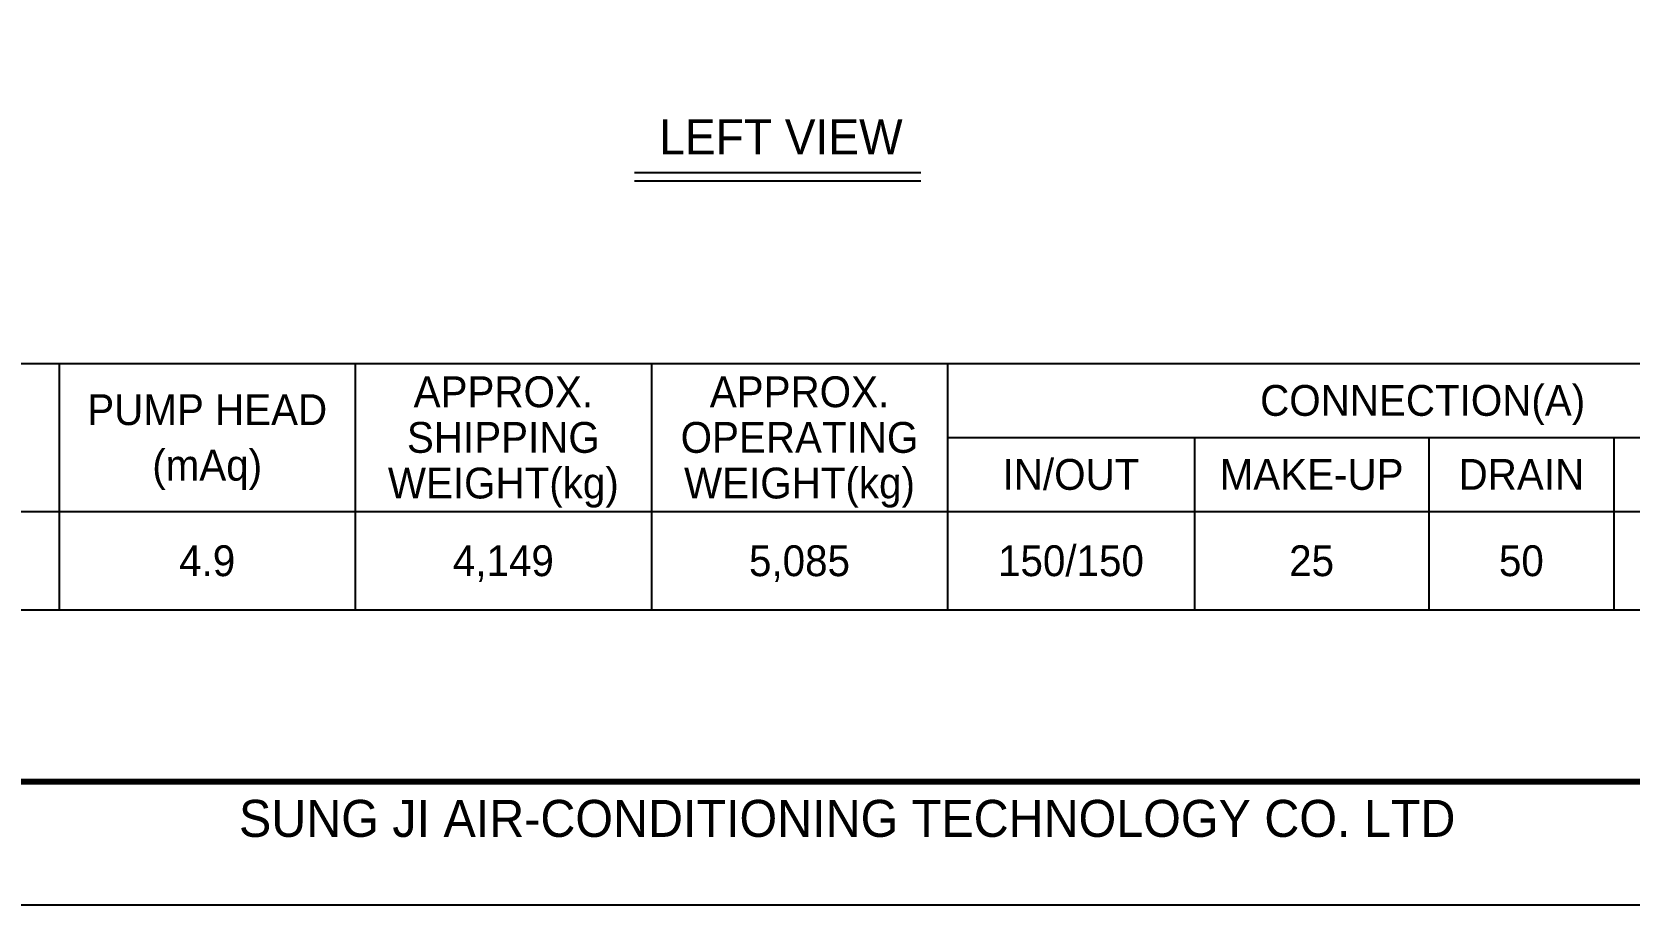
# Model space of a CAD drawing. Header units: millimetres. Extents: x -17070 to 42538, y -291348 to 31440.
# Drawn here: x 22421 to 31481, y 10645 to 15601 of the extents above; entities that cross this region are included whole.
import ezdxf
from ezdxf.enums import TextEntityAlignment as Align

# ---------------------------------------------------------------- set-up
doc = ezdxf.new("R2010")
doc.units = ezdxf.units.MM
for name, color, linetype in [('냉각탑_box', 1, 'Continuous'), ('냉각탑_form', 1, 'Continuous'), ('냉각탑_text', 3, 'Continuous')]:
    doc.layers.add(name, color=color, linetype=linetype)
doc.styles.add('돋움', font='Dotum.ttf')

msp = doc.modelspace()

# ---------------------------------------------------------------- linework, layer by layer
at = {"layer": 'Defpoints'}
msp.add_lwpolyline([(13130.9, 31440.3), (42538.1, 31440.3), (42538.1, 10645.2), (13130.9, 10645.2)], close=True, dxfattribs=at)
at = {"layer": '냉각탑_box'}
for p, q in [((25840.4, 14803.5), (27463.7, 14803.5)), ((25840.4, 14756.8), (27463.7, 14756.8)), ((22575.6, 13719.7), (22575.6, 12319.7)), ((24255.6, 13719.7), (24255.6, 12319.7)), ((25935.6, 13719.7), (25935.6, 12319.7)), ((27615.6, 13719.7), (27615.6, 12319.7)), ((27615.6, 13299.7), (33005.6, 13299.7)), ((29015.6, 13299.7), (29015.6, 12319.7)), ((30345.6, 13299.7), (30345.6, 12319.7)), ((31395.6, 13299.7), (31395.6, 12319.7)), ((17955.6, 12879.7), (33005.6, 12879.7))]:
    msp.add_line(p, q, dxfattribs=at)
msp.add_lwpolyline([(17955.6, 13719.7), (33005.6, 13719.7), (33005.6, 12319.7), (17955.6, 12319.7)], close=True, dxfattribs=at)
at = {"layer": '냉각탑_form', "const_width": 35}
msp.add_lwpolyline([(13831.1, 30740.1), (13831.1, 11345.4), (41837.9, 11345.4), (41837.9, 30740.1)], close=True, dxfattribs=at)

# ---------------------------------------------------------------- texts
at = {"layer": '냉각탑_form', "style": '돋움'}
msp.add_text('SUNG JI AIR-CONDITIONING TECHNOLOGY CO. LTD', height=210.051, dxfattribs=at).set_placement((23595.8, 11032.2))
at = {"layer": '냉각탑_text', "style": '돋움'}
for s, height, p in [('LEFT VIEW', 199.97, (26670.3, 15005.6)), ('APPROX.', 175, (25095.6, 13558.7)), ('APPROX.', 175, (26775.6, 13558.7)), ('CONNECTION(A)', 175, (30310.6, 13509.7)), ('PUMP HEAD', 175, (23415.6, 13457.2)), ('SHIPPING', 175, (25095.6, 13299.7)), ('OPERATING', 175, (26775.6, 13299.7)), ('(mAq)', 175, (23415.6, 13142.2)), ('WEIGHT(kg)', 175, (25095.6, 13040.7)), ('WEIGHT(kg)', 175, (26775.6, 13040.7)), ('IN/OUT', 175, (28315.6, 13089.7)), ('MAKE-UP', 175, (29680.6, 13089.7)), ('DRAIN', 175, (30870.6, 13089.7)), ('4.9', 175, (23415.6, 12599.7)), ('4,149', 175, (25095.6, 12599.7)), ('5,085', 175, (26775.6, 12599.7)), ('150/150', 175, (28315.6, 12599.7)), ('25', 175, (29680.6, 12599.7)), ('50', 175, (30870.6, 12599.7))]:
    msp.add_text(s, height=height, dxfattribs=at).set_placement(p, align=Align.MIDDLE_CENTER)

doc.saveas('drawing.dxf')
